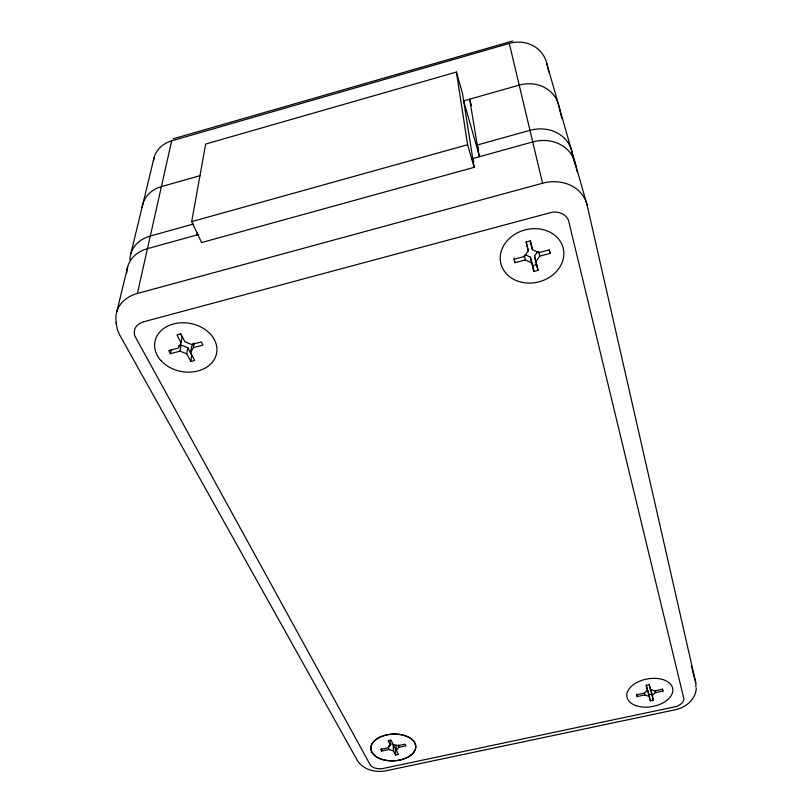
<?xml version="1.0" encoding="UTF-8"?>
<svg xmlns="http://www.w3.org/2000/svg" width="812" height="812" viewBox="0 0 812 812"><rect width="100%" height="100%" fill="white"/><g stroke="black" fill="none" stroke-linecap="round" stroke-linejoin="round"><path stroke-width="1.22" d="M696.28 687.845C695.975 699.396 685.429 707.952 674.701 709.891L386.532 770.669C375.712 773.105 362.528 769.786 356.854 759.565L119.699 335.001L117.527 330.068L115.893 322.577M193.215 343.618L191.571 346.704L190.617 352.794L194.616 360.538L190.82 361.533L191.774 355.412L187.765 347.709L181.005 345.08L178.64 345.709M190.617 352.794L193.357 347.637L194.119 342.776M190.82 361.533L186.78 353.809L187.765 347.709M186.78 353.809L179.98 351.18L170.449 353.697L168.794 350.571L178.346 348.043L181.076 342.847L182.101 336.777L180.569 333.803M179.98 351.18L181.005 345.08M197.072 234.901L197.509 232.405M170.449 353.697L171.099 350.033M191.673 221.635L205.669 144.049L456.405 72.055L462.495 93.471L474.157 167.343L201.609 242.555L191.673 221.635L467.6 144.739L456.405 72.055M116.441 323.267A36.814 28.796 13 0 1 137.39 293.477L171.677 140.862L509.286 43.422A31.526 29.029 -26.6 0 1 546.791 63.488L587.127 205.192L695.722 682.527A26.735 16.108 -10.9 0 1 695.752 686.779M116.755 311.899L127.707 266.64M130.793 253.892L154.087 157.619M526.257 241.803L528.318 250.806L524.319 256.511L513.996 259.241L514.96 262.682L525.273 259.962L531.596 262.895L533.931 271.421L538.031 270.345L534.529 256.054L537.838 251.344M538.031 270.345L535.737 261.809L539.736 256.145L550.089 253.405L549.308 249.974M390.196 739.976L390.349 744.99L387.862 747.862L380.706 749.385L381.589 751.059L388.735 749.527L393.404 750.856L395.576 754.998L398.418 754.399L396.276 750.247L396.094 745.233M396.276 750.247L398.763 747.395L405.929 745.863L405.076 744.188L397.9 745.721L393.221 744.381L391.029 740.148L388.146 740.767L390.349 744.99M646.24 684.902L647.408 690.058L644.231 693.143L636.659 694.757L637.166 696.564L644.728 694.95L649.123 696.391L650.351 700.878L653.366 700.238L650.747 689.561L653.366 700.238M652.158 695.752L655.335 692.687L662.927 691.073L662.43 689.002M172.956 138.862L512.798 40.976M200.341 175.585L161.395 186.628A32.713 27.232 17.2 0 0 142.181 207.466M463.226 101.003L519.203 85.128A33.373 30.074 -22.6 0 1 558.849 105.834L561.701 118.187M193.256 224.071L150.291 236.028A34.601 28.014 15 0 0 129.92 259.972M198.666 234.465L147.459 248.655A35.089 28.197 14.5 0 0 126.834 272.771M471.772 158.817L532.733 141.938A35.901 31.333 -19.1 0 1 575.241 163.425L577.2 172.002M137.39 293.477L542.558 183.228A37.738 32.145 -17.4 0 1 587.127 205.192M193.357 347.637L202.939 345.11L201.346 341.964L191.744 344.501L184.913 341.832L180.812 333.894L176.955 334.92L181.076 342.847M533.931 271.421L532.733 265.636L536.813 264.57M649.123 696.391L647.722 690.21L648.95 694.686L651.955 694.047M389.709 743.599L393.191 744.594L395.353 748.745L395.576 754.998M647.408 690.058L646.169 685.49L649.224 684.841L650.442 689.408L654.858 690.87L662.46 689.256L662.927 691.073M525.171 254.704L530.419 257.14L532.733 265.636M528.318 250.806L525.943 242.047L530.114 240.941L532.469 249.7L538.813 252.684L549.196 249.934L550.089 253.405M467.6 144.739L474.157 167.343M472.767 158.543L473.782 162.065M478.654 149.875L477.283 145.013L529.972 130.346A35.383 31.089 -19.7 0 1 571.892 151.682L574.734 164.034M463.662 100.881L479.537 156.574M471.366 105.245L469.661 99.176L479.222 156.757M530.398 240.707L532.469 249.7M691.276 665.678L695.722 682.527M509.286 43.422L542.558 183.228M546.791 63.488L548.8 72.126M654.858 690.626L655.335 692.687M649.265 684.252L650.442 689.408M648.95 694.686L650.351 700.878M644.261 692.88L644.728 694.95M636.628 694.087L637.166 696.564M538.742 251.558L539.736 256.145M534.529 256.054L535.737 261.809M530.419 257.14L531.596 262.895M524.359 255.364L525.273 259.962M514.108 258.074L514.96 262.682M398.662 744.888L398.763 747.395M393.191 744.594L393.404 750.856M388.623 745.771L388.735 749.527M381.528 748.552L381.589 751.059M153.407 161.03A30.968 26.4 19.8 0 1 171.677 140.862M144.181 321.643L141.724 322.465A15.925 12.363 12.6 0 0 134.934 336.158L370.485 765.32A11.074 6.496 -2.6 0 0 382.391 768.619L675.614 706.673A11.53 6.872 -10.8 0 0 683.907 698.909L568.471 220.285A16.331 13.814 -17.1 0 0 551.927 212.267L144.181 321.643M160.949 360.579A31.384 24.441 10.4 0 0 214.53 358.985A31.384 24.441 10.4 0 0 181.837 322.77A31.384 24.441 10.4 0 0 160.949 360.579M522.096 282.343A32.104 26.867 -14.1 0 0 563.183 248.086A32.104 26.867 -14.1 0 0 510.839 237.185A32.104 26.867 -14.1 0 0 522.096 282.343M382.503 759.524A22.482 13.347 -2.9 0 0 415.774 746.441A22.482 13.347 -2.9 0 0 381.681 736.423A22.482 13.347 -2.9 0 0 382.482 759.524A22.482 13.347 -2.9 0 0 415.754 746.451A22.482 13.347 -2.9 0 0 381.66 736.423A22.482 13.347 -2.9 0 0 382.503 759.524M636.09 705.699A23.274 14.037 -10.3 0 0 672.701 691.743A23.274 14.037 -10.3 0 0 640.638 680.781A23.274 14.037 -10.3 0 0 636.09 705.699"/></g></svg>
